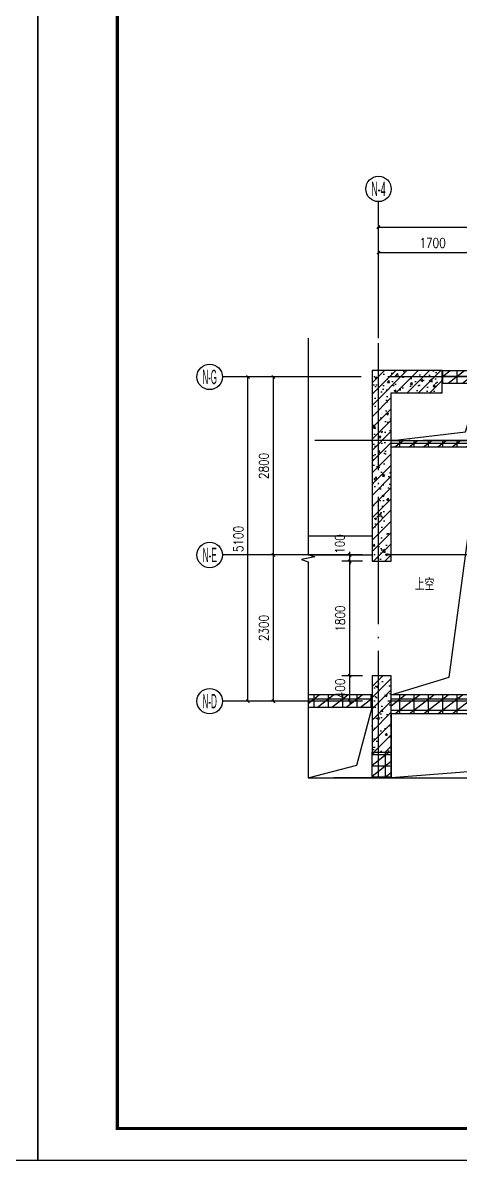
# Model space of a CAD drawing. Extents: x 718358 to 1668613, y -348838 to -159582.
# Drawn here: x 760171 to 767048, y -200981 to -183089 of the extents above; entities that cross this region are included whole.
import ezdxf
from ezdxf.enums import TextEntityAlignment as Align

# ---------------------------------------------------------------- set-up
doc = ezdxf.new("R2010")
doc.units = 0
doc.header["$LTSCALE"] = 1000
doc.linetypes.add('DOTE', pattern=[2.42, 2, -0.2, 0.02, -0.2])
for name, color, linetype in [('建-厨卫用具', 66, 'Continuous'), ('建-可见线', 7, 'Continuous'), ('建-图框', 4, 'Continuous'), ('建-墙体', 2, 'Continuous'), ('建-家具', 251, 'Continuous'), ('建-尺寸', 73, 'Continuous'), ('建-影线', 8, 'Continuous'), ('建-房间名', 7, 'Continuous'), ('建-柱子', 6, 'Continuous'), ('建-符号', 3, 'Continuous'), ('建-轴标', 3, 'Continuous'), ('建-轴网', 14, 'DOTE')]:
    doc.layers.add(name, color=color, linetype=linetype)
doc.styles.add('_TCH_AXIS', font='gt宽度调整.shx', dxfattribs={"bigfont": 'gt国标汉字.shx'})
doc.styles.add('DIM_FONT', font='SIMPLEX.shx', dxfattribs={"width": 0.8, "bigfont": 'GBCBIG.shx'})
doc.dimstyles.new('DIMN50', dxfattribs={"dimscale": 0.5, "dimtxt": 300, "dimasz": 100, "dimexe": 250, "dimexo": 300, "dimgap": 150, "dimtad": 1, "dimdec": 0, "dimzin": 0, "dimdsep": 46, "dimtxsty": 'DIM_FONT', "dimblk": 'ARCHTICK', "dimcen": 0.09, "dimdle": 1, "dimclrt": 7, "dimazin": 2, "dimtfac": 1, "dimtdec": 0, "dimtix": 1, "dimtmove": 2, "dimatfit": 3, "dimldrblk": 'ARCHTICK', "dimfxl": 1, "dimtolj": 1, "dimtzin": 0, "dimarcsym": 0})
pattern_1 = [(45, (0, 0), (-88.388348, 88.388348), []), (50, (0, 0), (358.63009, -31.37607), [37.5, -412.5]), (355, (0, 0), (-69.37567, 376.09607), [30, -330]), (100.4514, (29.9, -2.6), (289.25469, 344.71977), [31.8701, -350.57106]), (46.1842, (0, 100), (533.62052, -82.7595), [56.25, -618.75]), (96.6356, (44.47, 93.1), (467.33135, 487.05894), [47.80514, -525.8565]), (351.1842, (0, 100), (467.33097, 487.0593), [45, -495]), (21, (50, 75), (298.45353, -201.30945), [37.5, -412.5]), (326, (50, 75), (121.65767, 362.57502), [30, -330]), (71.4514, (74.87, 58.22), (420.11131, 161.26525), [31.8701, -350.57106]), (37.5, (0, 0), (6.079928, 166.446927), [0, -326, 0, -335, 0, -331.25]), (7.5, (0, 0), (131.53477, 197.205856), [0, -191, 0, -318.5, 0, -126.25]), (327.5, (-111.5, 0), (266.911218, -11.277436), [0, -125, 0, -390, 0, -517.5]), (317.5, (-161.5, 0), (291.593085, 50.05249), [0, -162.5, 0, -259, 0, -367.5])]
pattern_2 = [(0, (0, 0), (0, 175), []), (37.875, (200, 0), (-84.807639, 109.038328), []), (90, (200, 0), (-225, 1e-14), [])]

# ---------------------------------------------------------------- blocks, each defined once
blk = doc.blocks.new('_ArchTick')
at = {"color": 0, "linetype": 'ByBlock', "const_width": 0.4}
blk.add_lwpolyline([(-0.5, -0.5), (0.5, 0.5)], dxfattribs=at)
blk = doc.blocks.new('*D988')
at = {"layer": 'Defpoints', "color": 0, "transparency": 16777216}
for p in [(765310, -193360), (765663, -193360), (765663, -193760)]:
    blk.add_point(p, dxfattribs=at)
at = {"layer": '建-尺寸', "color": 0, "lineweight": -2, "transparency": 16777216}
for p, q in [((765513, -193360), (765185, -193360)), ((765310, -193360), (765310, -193310)), ((765310, -193760), (765310, -193360)), ((765513, -193760), (765185, -193760)), ((765310, -193760), (765310, -193810))]:
    blk.add_line(p, q, dxfattribs=at)
at = {"layer": '建-尺寸', "color": 0, "lineweight": -2, "transparency": 16777216, "xscale": 50, "yscale": 50, "zscale": 50}
for p, rotation in [((765310, -193360), 270), ((765310, -193760), 90)]:
    blk.add_blockref('_ArchTick', p, dxfattribs=dict(at, rotation=rotation))
at = {"layer": '建-尺寸', "color": 7, "transparency": 16777216, "insert": (765160, -193560), "char_height": 150, "attachment_point": 5, "rotation": 90, "style": 'DIM_FONT'}
blk.add_mtext('\\A1;400', dxfattribs=at)
blk = doc.blocks.new('*D989')
at = {"layer": 'Defpoints', "color": 0, "transparency": 16777216}
for p in [(765310, -191560), (765663, -191560), (765663, -193360)]:
    blk.add_point(p, dxfattribs=at)
at = {"layer": '建-尺寸', "color": 0, "lineweight": -2, "transparency": 16777216}
for p, q in [((765513, -191560), (765185, -191560)), ((765310, -193361), (765310, -191560)), ((765513, -193360), (765185, -193360))]:
    blk.add_line(p, q, dxfattribs=at)
at = {"layer": '建-尺寸', "color": 0, "lineweight": -2, "transparency": 16777216, "xscale": 50, "yscale": 50, "zscale": 50}
for p, rotation in [((765310, -191560), 90), ((765310, -193360), 270)]:
    blk.add_blockref('_ArchTick', p, dxfattribs=dict(at, rotation=rotation))
at = {"layer": '建-尺寸', "color": 7, "transparency": 16777216, "insert": (765160, -192460), "char_height": 150, "attachment_point": 5, "rotation": 90, "style": 'DIM_FONT'}
blk.add_mtext('\\A1;1800', dxfattribs=at)
blk = doc.blocks.new('*D990')
at = {"layer": 'Defpoints', "color": 0, "transparency": 16777216}
for p in [(765310, -191460), (765663, -191460), (765663, -191560)]:
    blk.add_point(p, dxfattribs=at)
at = {"layer": '建-尺寸', "color": 0, "lineweight": -2, "transparency": 16777216}
for p, q in [((765310, -191460), (765310, -191410)), ((765513, -191460), (765185, -191460)), ((765513, -191560), (765185, -191560)), ((765310, -191560), (765310, -191460)), ((765310, -191560), (765310, -191610))]:
    blk.add_line(p, q, dxfattribs=at)
at = {"layer": '建-尺寸', "color": 0, "lineweight": -2, "transparency": 16777216, "xscale": 50, "yscale": 50, "zscale": 50}
for p, rotation in [((765310, -191460), 270), ((765310, -191560), 90)]:
    blk.add_blockref('_ArchTick', p, dxfattribs=dict(at, rotation=rotation))
at = {"layer": '建-尺寸', "color": 7, "transparency": 16777216, "insert": (765155, -191288), "char_height": 150, "attachment_point": 5, "rotation": 90, "style": 'DIM_FONT'}
blk.add_mtext('\\A1;100', dxfattribs=at)
blk = doc.blocks.new('*D1143')
at = {"layer": 'Defpoints', "color": 0, "transparency": 16777216}
for p in [(764110, -191460), (764610, -191460), (764610, -193760)]:
    blk.add_point(p, dxfattribs=at)
at = {"layer": '建-尺寸', "color": 0, "lineweight": -2, "transparency": 16777216}
for p, q in [((764460, -191460), (763985, -191460)), ((764110, -193761), (764110, -191460)), ((764460, -193760), (763985, -193760))]:
    blk.add_line(p, q, dxfattribs=at)
at = {"layer": '建-尺寸', "color": 0, "lineweight": -2, "transparency": 16777216, "xscale": 50, "yscale": 50, "zscale": 50}
for p, rotation in [((764110, -191460), 90), ((764110, -193760), 270)]:
    blk.add_blockref('_ArchTick', p, dxfattribs=dict(at, rotation=rotation))
at = {"layer": '建-尺寸', "color": 7, "transparency": 16777216, "insert": (763960, -192610), "char_height": 150, "attachment_point": 5, "rotation": 90, "style": 'DIM_FONT'}
blk.add_mtext('\\A1;2300', dxfattribs=at)
blk = doc.blocks.new('*D1144')
at = {"layer": 'Defpoints', "color": 0, "transparency": 16777216}
for p in [(764110, -188660), (764610, -188660), (764610, -191460)]:
    blk.add_point(p, dxfattribs=at)
at = {"layer": '建-尺寸', "color": 0, "lineweight": -2, "transparency": 16777216}
for p, q in [((764460, -188660), (763985, -188660)), ((764110, -191461), (764110, -188660)), ((764460, -191460), (763985, -191460))]:
    blk.add_line(p, q, dxfattribs=at)
at = {"layer": '建-尺寸', "color": 0, "lineweight": -2, "transparency": 16777216, "xscale": 50, "yscale": 50, "zscale": 50}
for p, rotation in [((764110, -188660), 90), ((764110, -191460), 270)]:
    blk.add_blockref('_ArchTick', p, dxfattribs=dict(at, rotation=rotation))
at = {"layer": '建-尺寸', "color": 7, "transparency": 16777216, "insert": (763960, -190060), "char_height": 150, "attachment_point": 5, "rotation": 90, "style": 'DIM_FONT'}
blk.add_mtext('\\A1;2800', dxfattribs=at)
blk = doc.blocks.new('*D1145')
at = {"layer": 'Defpoints', "color": 0, "transparency": 16777216}
for p in [(763710, -188660), (764310, -188660), (764310, -193760)]:
    blk.add_point(p, dxfattribs=at)
at = {"layer": '建-尺寸', "color": 0, "lineweight": -2, "transparency": 16777216}
for p, q in [((764160, -188660), (763585, -188660)), ((763710, -193761), (763710, -188660)), ((764160, -193760), (763585, -193760))]:
    blk.add_line(p, q, dxfattribs=at)
at = {"layer": '建-尺寸', "color": 0, "lineweight": -2, "transparency": 16777216, "xscale": 50, "yscale": 50, "zscale": 50}
for p, rotation in [((763710, -188660), 90), ((763710, -193760), 270)]:
    blk.add_blockref('_ArchTick', p, dxfattribs=dict(at, rotation=rotation))
at = {"layer": '建-尺寸', "color": 7, "transparency": 16777216, "insert": (763560, -191210), "char_height": 150, "attachment_point": 5, "rotation": 90, "style": 'DIM_FONT'}
blk.add_mtext('\\A1;5100', dxfattribs=at)
blk = doc.blocks.new('*D1265')
at = {"layer": 'Defpoints', "color": 0, "transparency": 16777216}
for p in [(776663, -186302), (765763, -188052), (776663, -188052)]:
    blk.add_point(p, dxfattribs=at)
at = {"layer": '建-尺寸', "color": 0, "lineweight": -2, "transparency": 16777216}
for p, q in [((765763, -187902), (765763, -186177)), ((776663, -187902), (776663, -186177)), ((765762, -186302), (776663, -186302))]:
    blk.add_line(p, q, dxfattribs=at)
at = {"layer": '建-尺寸', "color": 0, "lineweight": -2, "transparency": 16777216, "xscale": 50, "yscale": 50, "zscale": 50, "rotation": 180}
blk.add_blockref('_ArchTick', (765763, -186302), dxfattribs=at)
at = {"layer": '建-尺寸', "color": 0, "lineweight": -2, "transparency": 16777216, "xscale": 50, "yscale": 50, "zscale": 50}
blk.add_blockref('_ArchTick', (776663, -186302), dxfattribs=at)
at = {"layer": '建-尺寸', "color": 7, "transparency": 16777216, "insert": (771213, -186152), "char_height": 150, "attachment_point": 5, "style": 'DIM_FONT'}
blk.add_mtext('\\A1;10900', dxfattribs=at)
blk = doc.blocks.new('*D1270')
at = {"layer": 'Defpoints', "color": 0, "transparency": 16777216}
for p in [(767463, -186702), (765763, -188052), (767463, -188052)]:
    blk.add_point(p, dxfattribs=at)
at = {"layer": '建-尺寸', "color": 0, "lineweight": -2, "transparency": 16777216}
for p, q in [((765763, -187902), (765763, -186577)), ((767463, -187902), (767463, -186577)), ((765762, -186702), (767463, -186702))]:
    blk.add_line(p, q, dxfattribs=at)
at = {"layer": '建-尺寸', "color": 0, "lineweight": -2, "transparency": 16777216, "xscale": 50, "yscale": 50, "zscale": 50, "rotation": 180}
blk.add_blockref('_ArchTick', (765763, -186702), dxfattribs=at)
at = {"layer": '建-尺寸', "color": 0, "lineweight": -2, "transparency": 16777216, "xscale": 50, "yscale": 50, "zscale": 50}
blk.add_blockref('_ArchTick', (767463, -186702), dxfattribs=at)
at = {"layer": '建-尺寸', "color": 7, "transparency": 16777216, "insert": (766613, -186552), "char_height": 150, "attachment_point": 5, "style": 'DIM_FONT'}
blk.add_mtext('\\A1;1700', dxfattribs=at)

msp = doc.modelspace()

# ---------------------------------------------------------------- hatches: boundary and pattern name
at = {"layer": '建-影线'}
h = msp.add_hatch(dxfattribs=at)
h.set_pattern_fill('钢筋混凝土', color=256, scale=50, style=0)
h.set_pattern_definition(pattern_1)
h.paths.add_polyline_path([(766762.8, -188560.1), (765662.8, -188560.1), (765662.8, -191560.1), (765962.8, -191560.1), (765962.8, -188910.1), (766762.8, -188910.1)])
h = msp.add_hatch(dxfattribs=at)
h.set_pattern_fill('空心砖', color=256, scale=50, style=0)
h.set_pattern_definition(pattern_2)
h.paths.add_polyline_path([(766762.8, -188560.1), (766762.8, -188760.1), (767362.8, -188760.1), (767462.8, -188693.5), (767462.8, -188560.1)])
h = msp.add_hatch(dxfattribs=at)
h.set_pattern_fill('空心砖', color=256, scale=50, style=0)
h.set_pattern_definition(pattern_2)
h.paths.add_polyline_path([(765962.8, -189660.1), (765962.8, -189760.1), (767362.8, -189760.1), (767429.5, -189693.5), (767362.8, -189660.1)])
h = msp.add_hatch(dxfattribs=at)
h.set_pattern_fill('钢筋混凝土', color=256, scale=50, style=0)
h.set_pattern_definition(pattern_1)
h.paths.add_polyline_path([(765962.8, -193360.1), (765662.8, -193360.1), (765662.8, -194560.1), (765962.8, -194560.1)])
h = msp.add_hatch(dxfattribs=at)
h.set_pattern_fill('空心砖', color=256, scale=50, style=0)
h.set_pattern_definition(pattern_2)
h.paths.add_polyline_path([(765662.8, -193860.1), (765662.8, -193660.1), (764659.5, -193660.1), (764659.5, -193860.1)])
h = msp.add_hatch(dxfattribs=at)
h.set_pattern_fill('空心砖', color=256, scale=50, style=0)
h.set_pattern_definition(pattern_2)
h.paths.add_polyline_path([(765962.8, -193660.1), (765962.8, -193960.1), (767262.8, -193960.1), (767262.8, -193660.1)])
h = msp.add_hatch(dxfattribs=at)
h.set_pattern_fill('空心砖', color=256, scale=50, style=0)
h.set_pattern_definition(pattern_2)
h.paths.add_polyline_path([(765962.8, -194560.1), (765662.8, -194560.1), (765662.8, -194967.3), (765962.8, -194967.3)])

# ---------------------------------------------------------------- linework, layer by layer
at = {"layer": '建-厨卫用具'}
msp.add_lwpolyline([(765062.8, -194967.3), (765062.8, -194960.1), (765662.8, -194960.1), (765662.8, -194967.3)], dxfattribs=at)
at = {"layer": '建-可见线'}
for points in [[(764659.5, -191160.1), (765662.8, -191160.1)], [(764659.5, -191460.1), (765662.8, -191460.1)]]:
    msp.add_lwpolyline(points, dxfattribs=at)
at = {"layer": '建-图框'}
for points in [[(718358.1, -200980.7), (760408.1, -200980.7), (760408.1, -171280.7), (718358.1, -171280.7)], [(760408.1, -200980.7), (802458.1, -200980.7), (802458.1, -171280.7), (760408.1, -171280.7)]]:
    msp.add_lwpolyline(points, close=True, dxfattribs=at)
at = {"layer": '建-图框', "const_width": 50}
msp.add_lwpolyline([(761658.1, -200480.7), (801958.1, -200480.7), (801958.1, -171780.7), (761658.1, -171780.7)], close=True, dxfattribs=at)
at = {"layer": '建-墙体'}
for p, q in [((766762.8, -188560.1), (767462.8, -188560.1)), ((766762.8, -188760.1), (767362.8, -188760.1)), ((765962.8, -189660.1), (767362.8, -189660.1)), ((765962.8, -189760.1), (767362.8, -189760.1)), ((765662.8, -193660.1), (764659.5, -193660.1)), ((767262.8, -193660.1), (765962.8, -193660.1)), ((765662.8, -193860.1), (764659.5, -193860.1)), ((767262.8, -193960.1), (765962.8, -193960.1)), ((765662.8, -194967.3), (765662.8, -194560.1)), ((765962.8, -194967.3), (765962.8, -194560.1))]:
    msp.add_line(p, q, dxfattribs=at)
at = {"layer": '建-家具'}
msp.add_lwpolyline([(765962.7, -193960.1), (765962.7, -193960.1), (765962.7, -194967.3)], dxfattribs=at)
at = {"layer": '建-影线'}
for points in [[(765985.1, -189660.1), (767128, -189524), (767362.8, -188760.1)], [(776462.8, -189760.1), (775590.3, -194213.9), (765962.7, -194967.3)], [(765962.8, -193660.1), (766873.8, -193384.7), (767362.8, -189760.1)], [(764659.5, -194967.3), (765424.2, -194769), (765662.8, -193860.1)]]:
    msp.add_lwpolyline(points, dxfattribs=at)
at = {"layer": '建-柱子'}
for p, q in [((766762.8, -188560.1), (765662.8, -188560.1)), ((765662.8, -188560.1), (765662.8, -191560.1)), ((766762.8, -188910.1), (766762.8, -188560.1)), ((765962.8, -191560.1), (765962.8, -188910.1)), ((765962.8, -188910.1), (766762.8, -188910.1)), ((765662.8, -191560.1), (765962.8, -191560.1)), ((765962.8, -193360.1), (765662.8, -193360.1)), ((765662.8, -193360.1), (765662.8, -194560.1)), ((765962.8, -194560.1), (765962.8, -193360.1)), ((765662.8, -194560.1), (765962.8, -194560.1))]:
    msp.add_line(p, q, dxfattribs=at)
at = {"layer": '建-符号'}
for points in [[(764659.5, -188052.4), (764659.5, -191453.6), (764764.5, -191491.8), (764554.5, -191528.9), (764659.5, -191566.1), (764659.5, -194967.3)], [(764659.5, -194967.3), (771068.4, -194967.3), (771106.7, -194862.3), (771143.7, -195072.3), (771180.9, -194967.3), (777589.9, -194967.3)]]:
    msp.add_lwpolyline(points, dxfattribs=at)
at = {"layer": '建-轴标'}
for p, q in [((765762.8, -188052.4), (765762.8, -185902.4)), ((764659.5, -188660.1), (763309.5, -188660.1)), ((764659.5, -191460.1), (763309.5, -191460.1)), ((764659.5, -193760.1), (763309.5, -193760.1))]:
    msp.add_line(p, q, dxfattribs=at)
for centre in [(765762.8, -185702.4), (763109.5, -188660.1), (763109.5, -191460.1), (763109.5, -193760.1)]:
    msp.add_circle(centre, 200, dxfattribs=at)
at = {"layer": '建-轴网'}
for p, q in [((765762.8, -194967.3), (765762.8, -188052.4)), ((777589.9, -188660.1), (764659.5, -188660.1)), ((768462.8, -189660.1), (764762.8, -189660.1)), ((777589.9, -191460.1), (764659.5, -191460.1)), ((777589.9, -193760.1), (764659.5, -193760.1))]:
    msp.add_line(p, q, dxfattribs=at)

# ---------------------------------------------------------------- texts
at = {"layer": '建-房间名', "style": 'DIM_FONT', "width": 0.8}
msp.add_text('上空', height=192.91, dxfattribs=at).set_placement((766331.7, -192017.8))
at = {"layer": '建-轴标', "style": '_TCH_AXIS'}
for s, width, p, p2 in [('N-4', 0.333333, (765649.7, -185815.6), (765876, -185815.6)), ('N-G', 0.333333, (762996.4, -188773.3), (763222.7, -188773.3)), ('N-E', 0.344262, (762996.4, -191573.3), (763222.7, -191573.3)), ('N-D', 0.33871, (762996.4, -193873.3), (763222.7, -193873.3))]:
    msp.add_text(s, height=226.27, dxfattribs=dict(at, width=width)).set_placement(p, p2, align=Align.FIT)

# ---------------------------------------------------------------- dimensions: what is measured, and where the dimension line sits
at = {"layer": '建-尺寸'}
for p1, p2, distance, picture, middle in [((765762.8, -188052.4), (776662.9, -188052.4), 1750, '*D1265', (771212.9, -186152.4)), ((765762.8, -188052.4), (767462.9, -188052.4), 1350, '*D1270', (766612.8, -186552.4)), ((764309.5, -193760.1), (764309.5, -188660.1), 600, '*D1145', (763559.5, -191210.1)), ((764609.5, -191460.1), (764609.5, -188660.1), 500, '*D1144', (763959.5, -190060.1)), ((764609.5, -193760.1), (764609.5, -191460.1), 500, '*D1143', (763959.5, -192610.1)), ((765662.8, -193360.1), (765662.8, -191560.1), 352.9, '*D989', (765159.9, -192460.1)), ((765662.8, -193760.1), (765662.8, -193360.1), 352.9, '*D988', (765159.9, -193560.1))]:
    dim = msp.add_aligned_dim(p1=p1, p2=p2, distance=distance, dimstyle='DIMN50', dxfattribs=at)
    dim.commit()
    dim.dimension.update_dxf_attribs({"geometry": picture, "text_midpoint": middle})
dim = msp.add_linear_dim(base=(765309.9, -191460.1), p1=(765662.8, -191560.1), p2=(765662.8, -191460.1), angle=90, dimstyle='DIMN50', dxfattribs=at)
dim.commit()
dim.dimension.update_dxf_attribs({"geometry": '*D990', "text_midpoint": (765154.9, -191287.7), "dimtype": 161})

doc.saveas('drawing.dxf')
